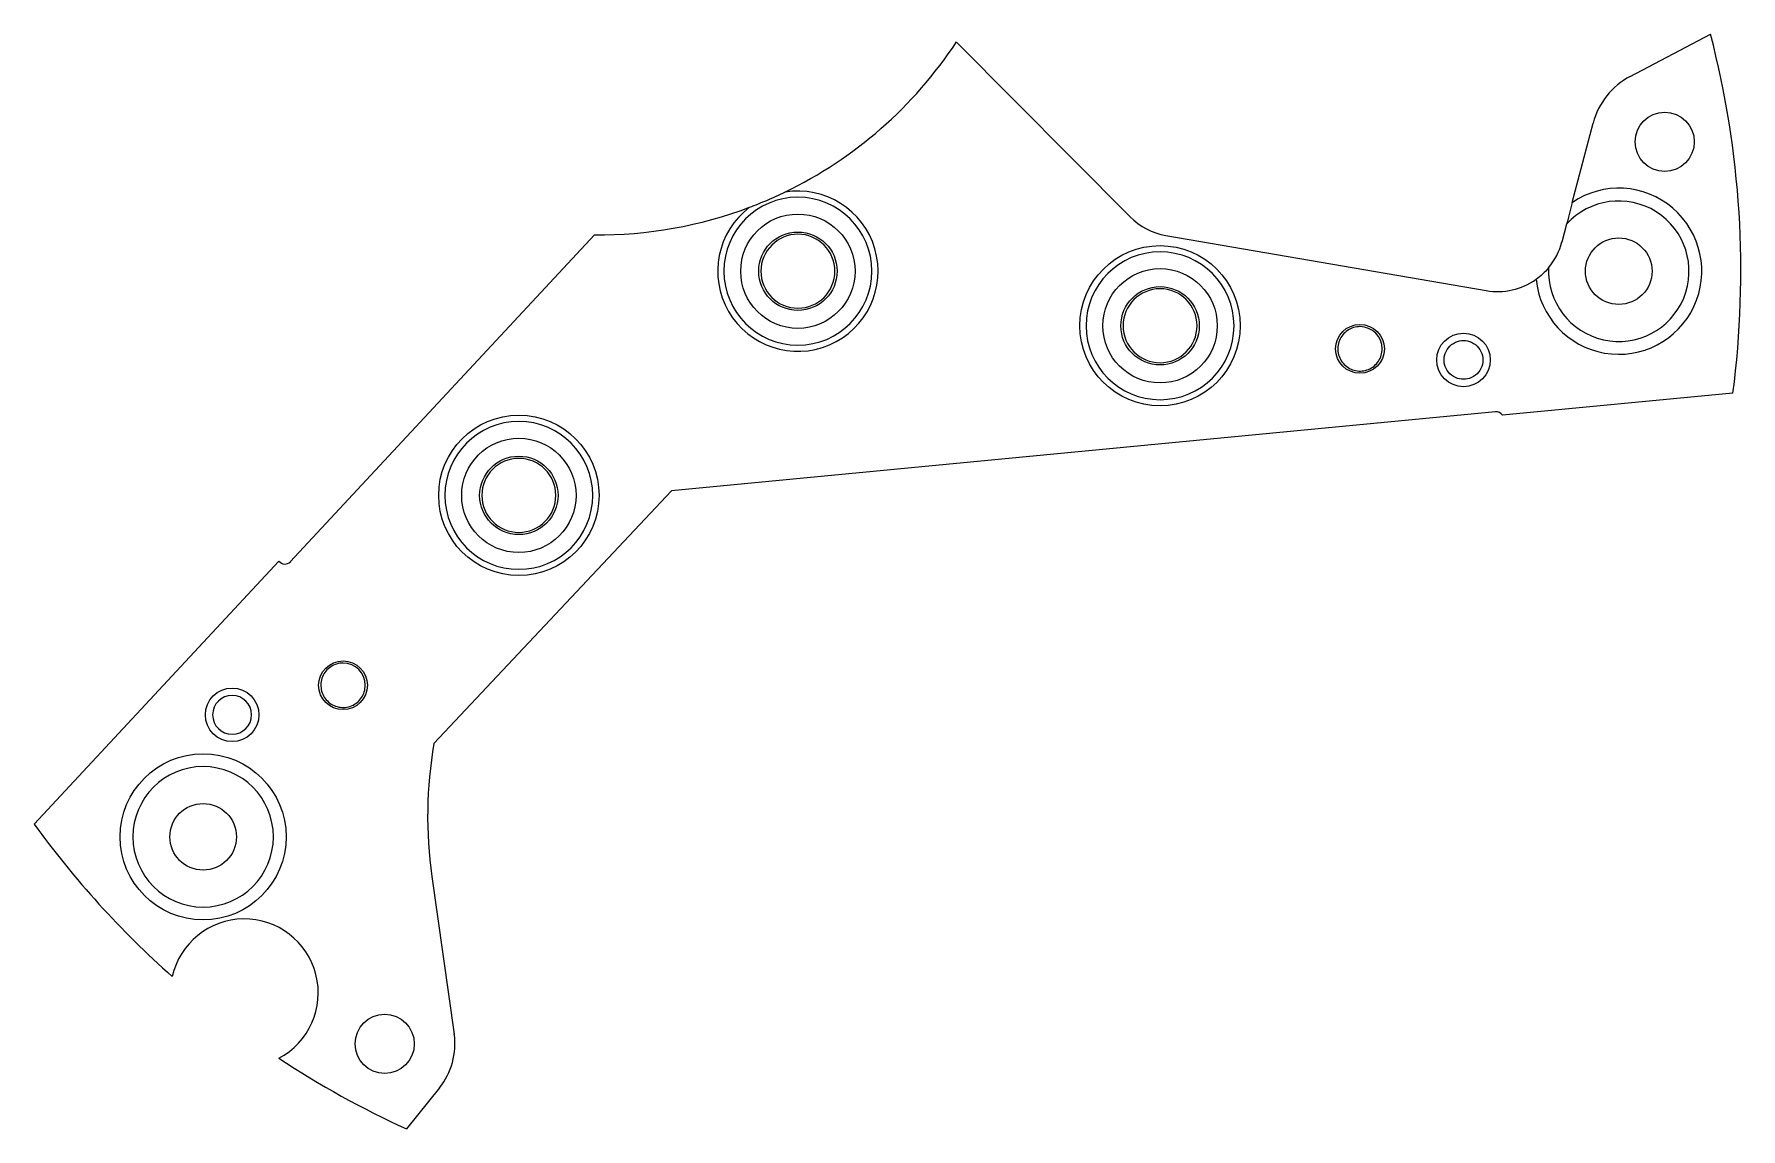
# Model space of a CAD drawing. Header units: millimetres. Extents: x -10.3 to 12.8, y -11.6 to 3.2.
import ezdxf

# ---------------------------------------------------------------- set-up
doc = ezdxf.new("R2010")
doc.units = ezdxf.units.MM

msp = doc.modelspace()

# ---------------------------------------------------------------- linework, layer by layer
at = {"color": 7, "linetype": 'Continuous', "lineweight": 25}
for p, q in [((2.144, 3.1), (4.491, 0.737)), ((11.254, 2.635), (12.34, 3.207)), ((10.471, 0.931), (10.753, 2.004)), ((-6.863, -3.929), (-2.75, 0.492)), ((4.977, 0.484), (9.307, -0.263)), ((10.394, 0.637), (10.331, 0.395)), ((12.643, -1.65), (9.527, -1.949)), ((9.431, -1.9), (-1.707, -2.97)), ((-1.707, -2.97), (-4.922, -6.389)), ((-10.327, -7.478), (-7.017, -3.92)), ((-4.949, -8.186), (-4.646, -10.317)), ((-4.846, -11.045), (-5.292, -11.6))]:
    msp.add_line(p, q, dxfattribs=at)
for centre, radius in [((11.72, 1.75), 0.4), ((0, 0), 0.773), ((0, 0), 0.53), ((4.897, -0.738), 1.084), ((11.099, 0), 0.45), ((4.897, -0.738), 0.773), ((4.897, -0.738), 0.53), ((7.6, -1.05), 0.33), ((9, -1.2), 0.362), ((-3.773, -3.032), 1.084), ((-3.773, -3.032), 0.773), ((-3.773, -3.032), 0.53), ((-6.15, -5.6), 0.33), ((-7.65, -6), 0.362), ((-8.042, -7.65), 1.123), ((-8.042, -7.65), 0.45), ((-5.587, -10.45), 0.4)]:
    msp.add_circle(centre, radius, dxfattribs=at)
for centre, radius, start, end in [((-2.699, 6.292), 5.8, 295.7861, 326.6119), ((0, 0), 12.75, 352.5643, 14.5661), ((11.72, 1.75), 1, 117.7631, 165.2899), ((0, 0), 1.084, 127.0935, 99.3411), ((0, 0), 1, 90, 270), ((0, 0), 1, 270, 90), ((11.099, 0), 1.123, 185.6072, 123.9826), ((11.099, 0), 0.95, 177.2056, 137.9299), ((-2.699, 6.292), 5.8, 269.4947, 290.6485), ((5.13, 1.371), 0.9, 224.808, 260.2118), ((0, 0), 0.5, 0, 180), ((4.897, -0.738), 1, 90, 270), ((4.897, -0.738), 1, 270, 90), ((9.46, 0.624), 0.9, 320.0683, 345.2899), ((0, 0), 0.5, 180, 0), ((9.46, 0.624), 0.9, 260.2118, 305.3856), ((4.897, -0.738), 0.5, 0, 180), ((4.897, -0.738), 0.5, 180, 0), ((7.6, -1.05), 0.3, 0, 90), ((-3.773, -3.032), 1, 90, 270), ((-3.773, -3.032), 1, 270, 90), ((9.441, -2), 0.1, 30.5349, 95.4849), ((-3.773, -3.032), 0.5, 0, 180), ((-3.773, -3.032), 0.5, 180, 0), ((-6.936, -3.861), 0.1, 215.8636, 317.0717), ((-6.15, -5.6), 0.3, 0, 90), ((-7.65, -6), 0.263, 0, 180), ((-7.65, -6), 0.263, 180, 0), ((0.794, -7.372), 5.8, 170.2435, 188.0724), ((-8.042, -7.65), 0.95, 0, 180), ((0, 0), 12.75, 215.9089, 228.4291), ((-8.042, -7.65), 0.95, 180, 0), ((-7.485, -9.76), 1, 297.8142, 167.2162), ((-5.587, -10.45), 0.95, 321.2402, 8.0724), ((0, 0), 12.75, 236.6013, 245.4773)]:
    msp.add_arc(centre, radius, start, end, dxfattribs=at)
for points, knots in [([(-0.654, 0.865), (-0.575, 0.894), (-0.494, 0.927), (-0.331, 0.997), (-0.251, 1.033), (-0.176, 1.07)], [0, 0, 0, 0, 0.5, 0.5, 1, 1, 1, 1]), ([(7.6, -0.75), (7.541, -0.75), (7.482, -0.768), (7.384, -0.833), (7.345, -0.881), (7.3, -0.99), (7.294, -1.051), (7.317, -1.166), (7.346, -1.22), (7.43, -1.304), (7.484, -1.333), (7.599, -1.356), (7.66, -1.35), (7.769, -1.305), (7.817, -1.266), (7.882, -1.168), (7.9, -1.109), (7.9, -1.05)], [0, 0, 0, 0, 0.125, 0.125, 0.25, 0.25, 0.375, 0.375, 0.5, 0.5, 0.625, 0.625, 0.75, 0.75, 0.875, 0.875, 1, 1, 1, 1]), ([(9.262, -1.2), (9.262, -1.161), (9.253, -1.12), (9.236, -1.085), (9.218, -1.049), (9.192, -1.017), (9.161, -0.993), (9.13, -0.968), (9.092, -0.951), (9.053, -0.943), (9.019, -0.936), (8.981, -0.936), (8.947, -0.943), (8.908, -0.951), (8.87, -0.968), (8.839, -0.993), (8.808, -1.017), (8.782, -1.049), (8.764, -1.084), (8.747, -1.12), (8.737, -1.16), (8.737, -1.2), (8.737, -1.24), (8.747, -1.28), (8.764, -1.316), (8.782, -1.351), (8.808, -1.383), (8.839, -1.407), (8.87, -1.432), (8.908, -1.449), (8.947, -1.457), (8.982, -1.464), (9.018, -1.464), (9.053, -1.457), (9.092, -1.449), (9.129, -1.432), (9.161, -1.408), (9.192, -1.383), (9.218, -1.351), (9.236, -1.316), (9.253, -1.28), (9.262, -1.24), (9.262, -1.2)], [0, 0, 0, 0, 0.072383, 0.072383, 0.072383, 0.144834, 0.144834, 0.144834, 0.217433, 0.217433, 0.217433, 0.282567, 0.282567, 0.282567, 0.355106, 0.355106, 0.355106, 0.427486, 0.427486, 0.427486, 0.5, 0.5, 0.5, 0.5726, 0.5726, 0.5726, 0.645049, 0.645049, 0.645049, 0.717649, 0.717649, 0.717649, 0.782351, 0.782351, 0.782351, 0.854887, 0.854887, 0.854887, 0.927269, 0.927269, 0.927269, 1, 1, 1, 1]), ([(-6.15, -5.3), (-6.209, -5.3), (-6.268, -5.318), (-6.366, -5.383), (-6.405, -5.431), (-6.45, -5.54), (-6.456, -5.601), (-6.433, -5.716), (-6.404, -5.77), (-6.32, -5.854), (-6.266, -5.883), (-6.151, -5.906), (-6.09, -5.9), (-5.981, -5.855), (-5.933, -5.816), (-5.868, -5.718), (-5.85, -5.659), (-5.85, -5.6)], [0, 0, 0, 0, 0.125, 0.125, 0.25, 0.25, 0.375, 0.375, 0.5, 0.5, 0.625, 0.625, 0.75, 0.75, 0.875, 0.875, 1, 1, 1, 1])]:
    msp.add_open_spline(points, degree=3, knots=knots, dxfattribs=at)
for points in [[(10.471, 0.931), (10.446, 0.835), (10.42, 0.737), (10.394, 0.637)], [(10.15, 0.046), (10.099, -0.015), (10.043, -0.066), (9.981, -0.11)]]:
    msp.add_open_spline(points, degree=3, dxfattribs=at)

doc.saveas('drawing.dxf')
